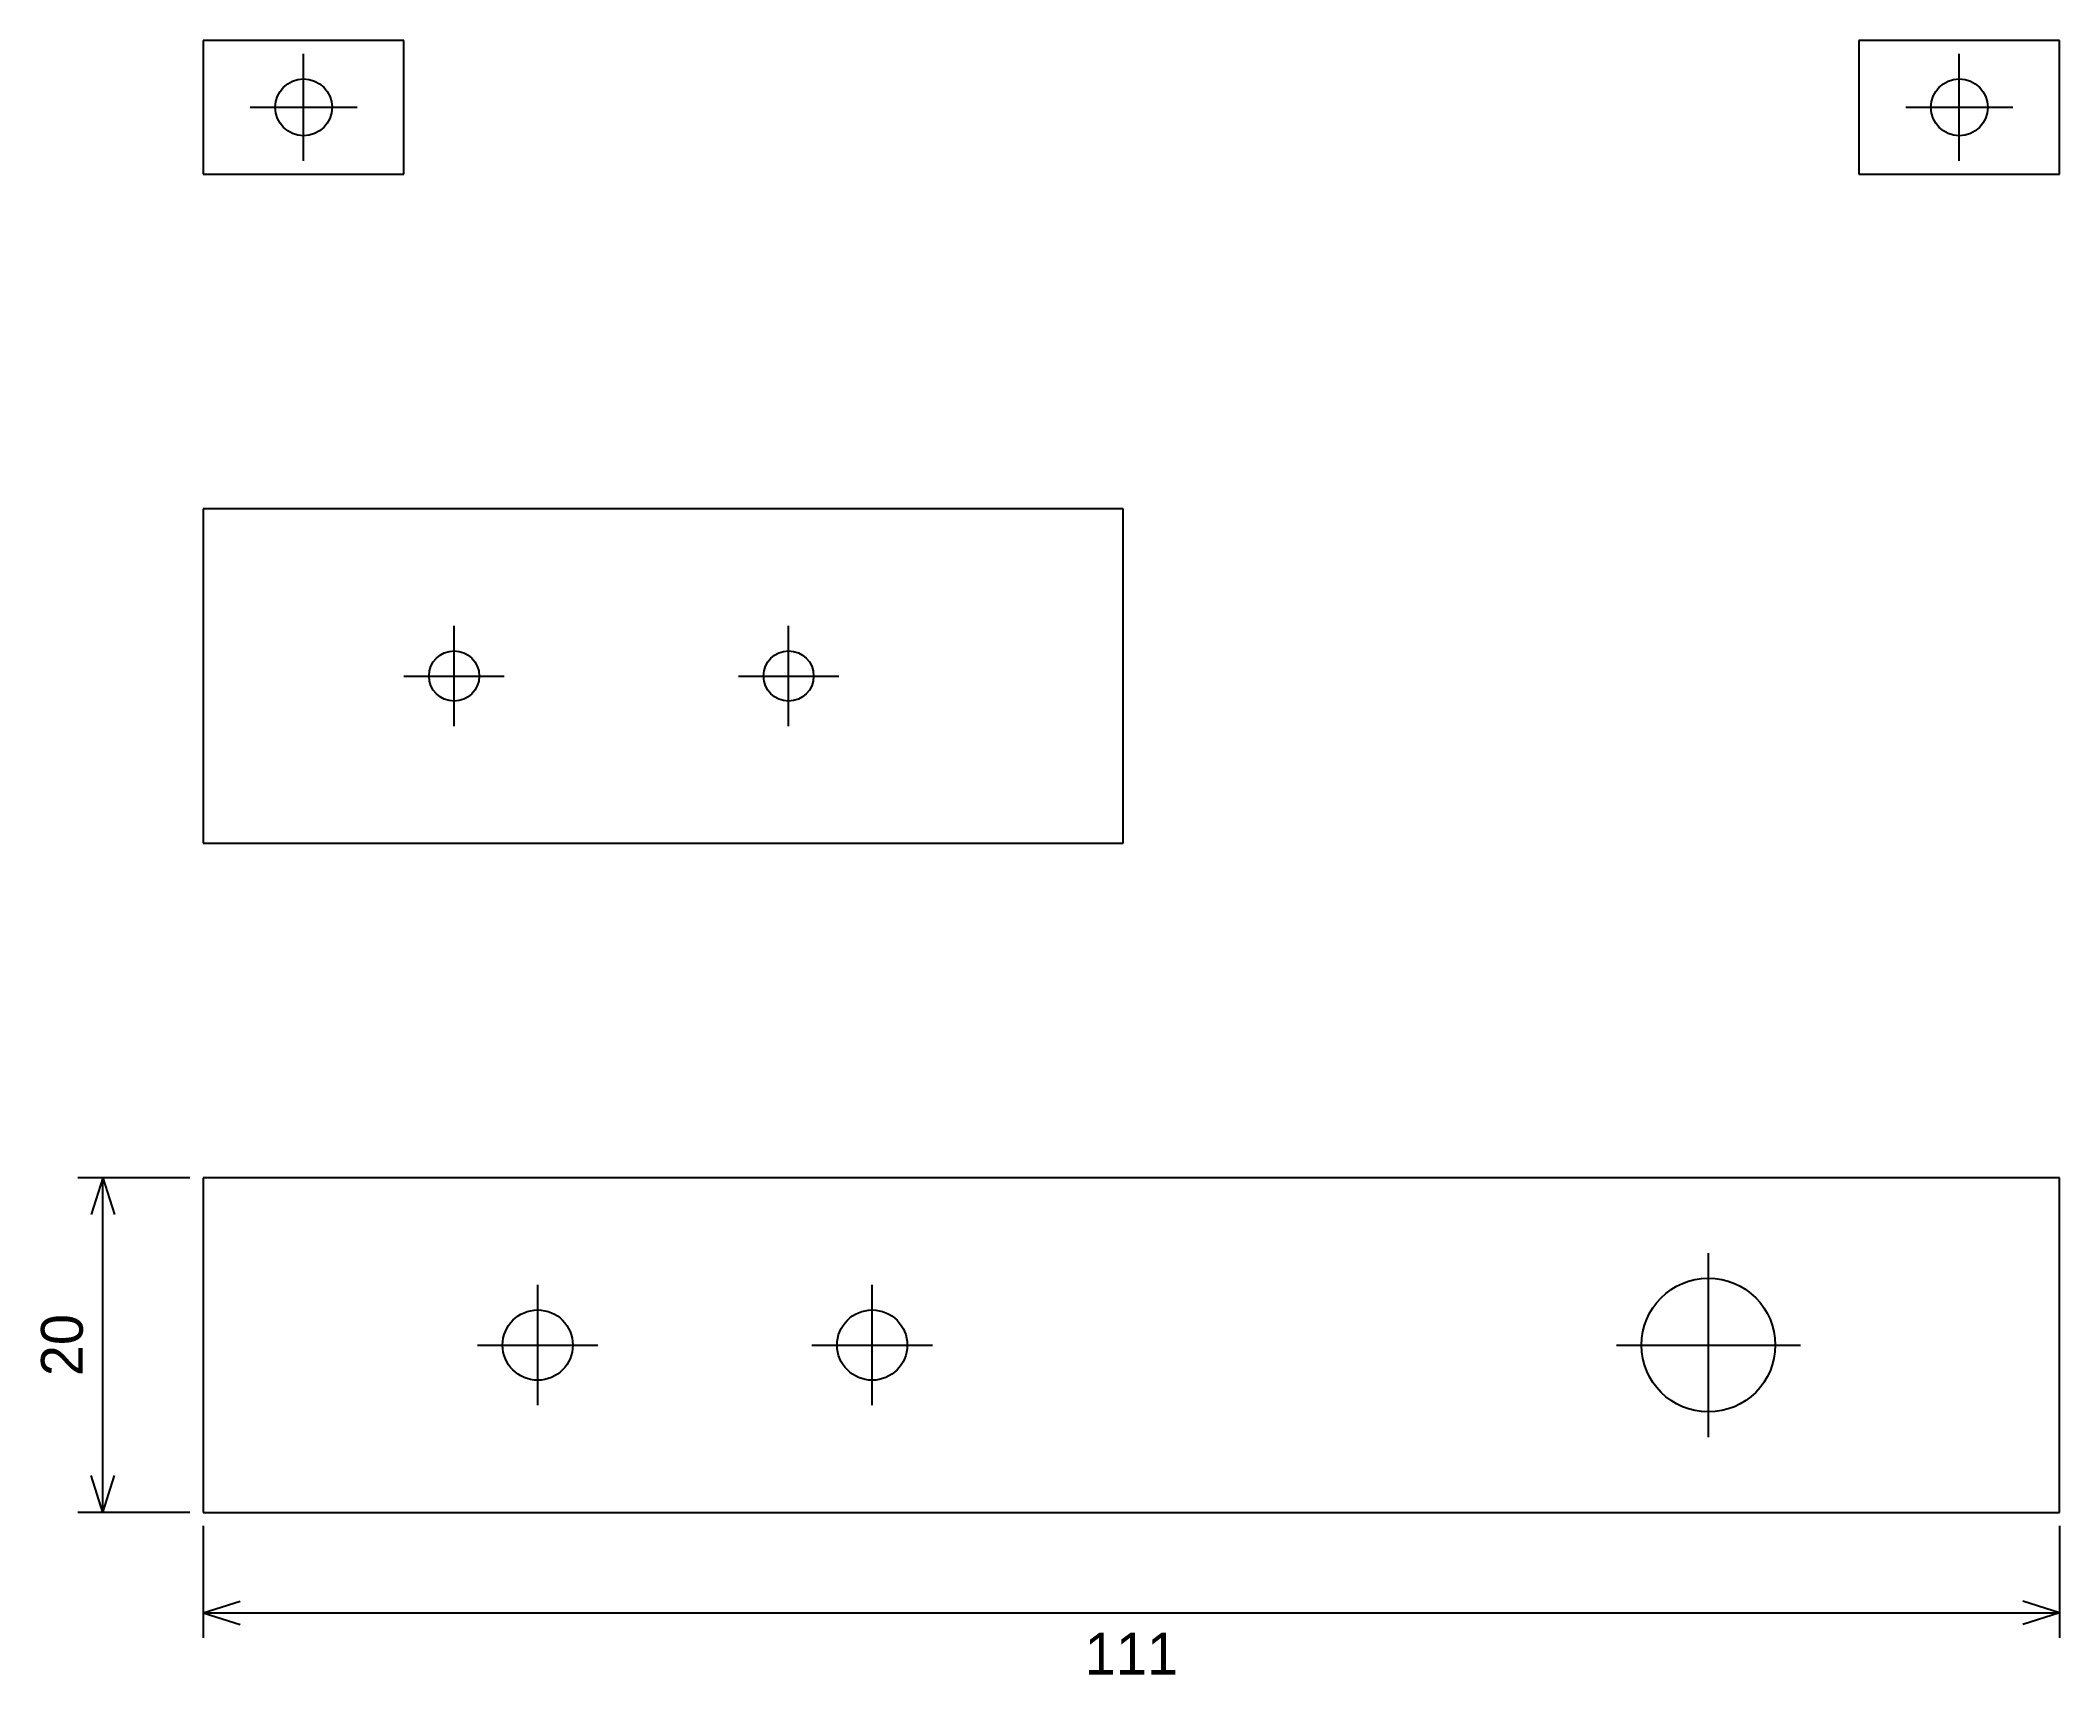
# Model space of a CAD drawing. Extents: x -10 to 111, y -10 to 88.
import ezdxf
from ezdxf.enums import TextEntityAlignment as Align

# ---------------------------------------------------------------- set-up
doc = ezdxf.new("R2010")
doc.units = 0
for name, color, linetype in [('CENTER', 3, 'CONTINUOUS'), ('CUT', 7, 'CONTINUOUS'), ('DIM', 4, 'CONTINUOUS'), ('HOLE', 1, 'CONTINUOUS')]:
    doc.layers.add(name, color=color, linetype=linetype)

msp = doc.modelspace()

# ---------------------------------------------------------------- linework, layer by layer
at = {"layer": 'CENTER'}
for p, q in [((6, 80.8), (6, 87.2)), ((105, 80.8), (105, 87.2)), ((2.8, 84), (9.2, 84)), ((101.8, 84), (108.2, 84)), ((15, 47), (15, 53)), ((35, 47), (35, 53)), ((12, 50), (18, 50)), ((32, 50), (38, 50)), ((90, 4.5), (90, 15.5)), ((20, 6.4), (20, 13.6)), ((40, 6.4), (40, 13.6)), ((16.4, 10), (23.6, 10)), ((36.4, 10), (43.6, 10)), ((84.5, 10), (95.5, 10))]:
    msp.add_line(p, q, dxfattribs=at)
at = {"layer": 'CUT'}
for p, q in [((12, 88), (0, 88)), ((0, 88), (0, 80)), ((12, 80), (12, 88)), ((111, 88), (99, 88)), ((99, 88), (99, 80)), ((111, 80), (111, 88)), ((0, 80), (12, 80)), ((99, 80), (111, 80)), ((55, 60), (0, 60)), ((0, 60), (0, 40)), ((55, 40), (55, 60)), ((0, 40), (55, 40)), ((111, 20), (0, 20)), ((0, 20), (0, 0)), ((111, 0), (111, 20)), ((0, 0), (111, 0))]:
    msp.add_line(p, q, dxfattribs=at)
at = {"layer": 'DIM'}
for p, q in [((-0.8, 20), (-7.5, 20)), ((-6, 20), (-6.7, 17.8)), ((-6, 0), (-6, 20)), ((-6, 20), (-5.3, 17.8)), ((-6, 0), (-6.7, 2.2)), ((-6, 0), (-5.3, 2.2)), ((-0.8, 0), (-7.5, 0)), ((0, -0.8), (0, -7.5)), ((111, -0.8), (111, -7.5)), ((0, -6), (2.2, -5.3)), ((0, -6), (111, -6)), ((0, -6), (2.2, -6.7)), ((111, -6), (108.8, -5.3)), ((111, -6), (108.8, -6.7))]:
    msp.add_line(p, q, dxfattribs=at)
at = {"layer": 'HOLE'}
for centre, radius in [((6, 84), 1.7), ((105, 84), 1.7), ((15, 50), 1.5), ((35, 50), 1.5), ((90, 10), 4), ((20, 10), 2.1), ((40, 10), 2.1)]:
    msp.add_circle(centre, radius, dxfattribs=at)

# ---------------------------------------------------------------- texts
at = {"layer": 'DIM'}
msp.add_text('20', height=2.5, rotation=90, dxfattribs=at).set_placement((-7.2, 10), align=Align.CENTER)
msp.add_text('111', height=2.5, dxfattribs=at).set_placement((55.5, -9.7), align=Align.CENTER)

doc.saveas('drawing.dxf')
